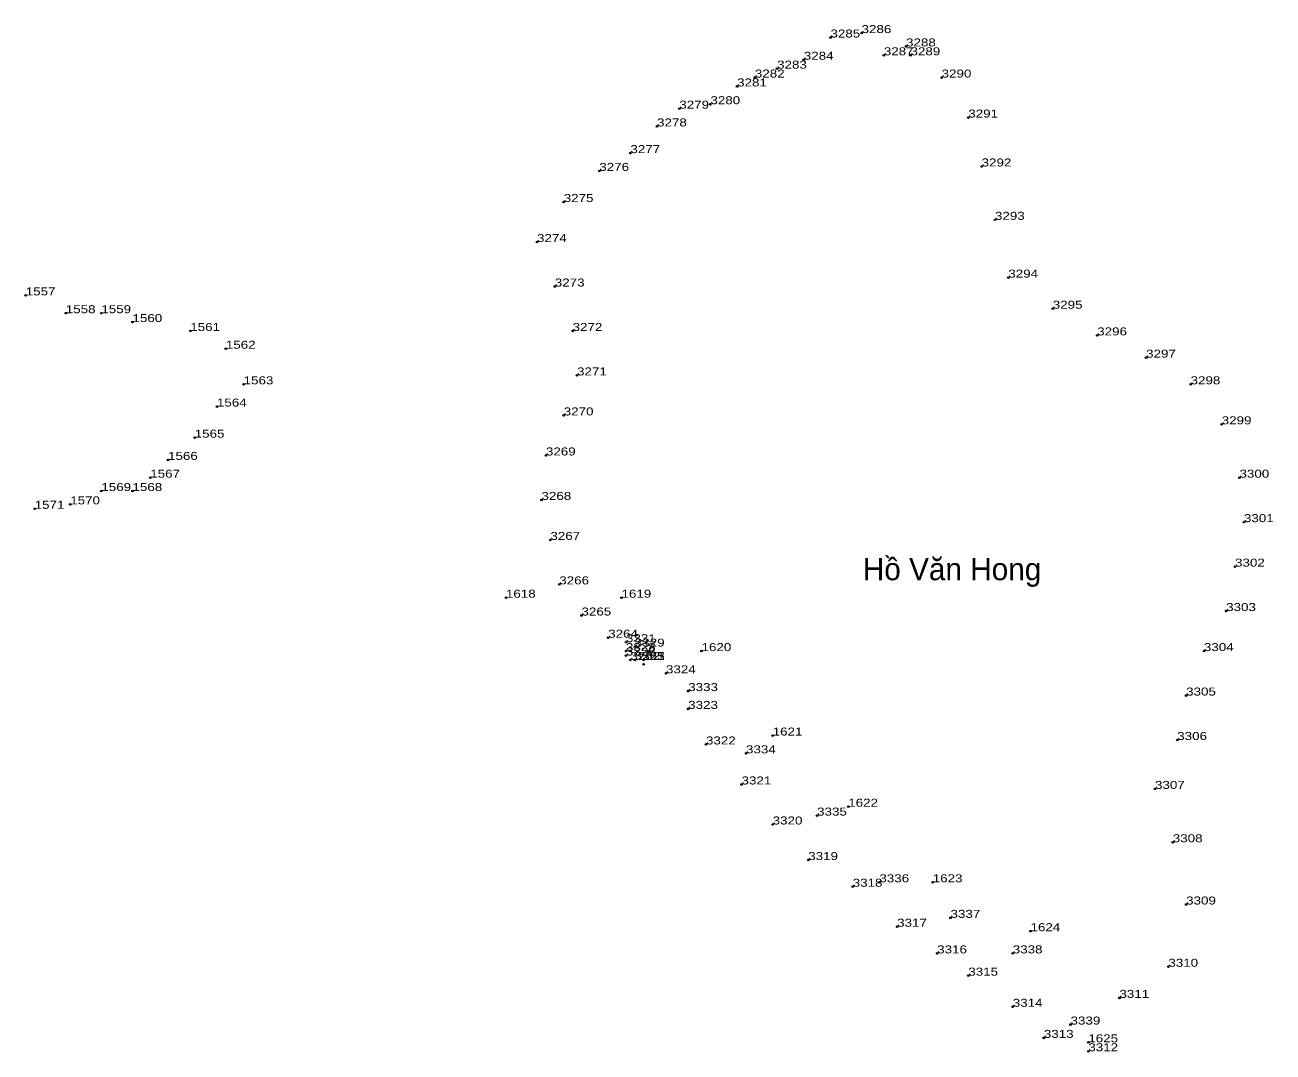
# Model space of a CAD drawing. Header units: metres. Extents: x 550875 to 553688, y 1816614 to 1819646.
# Drawn here: x 552275.8 to 552556.5, y 1817613.8 to 1817844.8 of the extents above; entities that cross this region are included whole.
import ezdxf
from ezdxf.enums import TextEntityAlignment as Align

# ---------------------------------------------------------------- set-up
doc = ezdxf.new("R2010")
doc.units = ezdxf.units.M
doc.header["$LTSCALE"] = 0.72
doc.header["$PDMODE"] = 32
doc.header["$PDSIZE"] = 0.36
for name, color, linetype in [('12', 7, 'Continuous'), ('32', 7, 'Continuous'), ('7', 7, 'Continuous')]:
    doc.layers.add(name, color=color, linetype=linetype)

msp = doc.modelspace()

# ---------------------------------------------------------------- linework, layer by layer
at = {"layer": '7'}
for p in [(552457, 1817842), (552464, 1817843), (552474, 1817840), (552451, 1817837), (552469, 1817838), (552475, 1817838), (552440, 1817833), (552445, 1817835), (552482, 1817833), (552436, 1817831), (552430, 1817827), (552423, 1817826), (552418, 1817822), (552488, 1817824), (552412, 1817816), (552491, 1817813), (552405, 1817812), (552397, 1817805), (552494, 1817801), (552391, 1817796), (552497, 1817788), (552395, 1817786), (552276, 1817784), (552285, 1817780), (552293, 1817780), (552507, 1817781), (552300, 1817778), (552313, 1817776), (552399, 1817776), (552517, 1817775), (552321, 1817772), (552528, 1817770), (552400, 1817766), (552325, 1817764), (552538, 1817764), (552319, 1817759), (552397, 1817757), (552545, 1817755), (552314, 1817752), (552308, 1817747), (552393, 1817748), (552304, 1817743), (552549, 1817743), (552293, 1817740), (552300, 1817740), (552392, 1817738), (552278, 1817736), (552286, 1817737), (552550, 1817733), (552394, 1817729), (552548, 1817723), (552396, 1817719), (552384, 1817716), (552410, 1817716), (552401, 1817712), (552546, 1817713), (552407, 1817707), (552411, 1817706), (552411, 1817704), (552412, 1817704), (552413, 1817705), (552416, 1817704), (552428, 1817704), (552541, 1817704), (552411, 1817703), (552412, 1817702), (552413, 1817702), (552415, 1817702), (552415, 1817701), (552420, 1817699), (552425, 1817695), (552537, 1817694), (552425, 1817691), (552444, 1817685), (552535, 1817684), (552429, 1817683), (552438, 1817681), (552437, 1817674), (552530, 1817673), (552454, 1817667), (552461, 1817669), (552444, 1817665), (552534, 1817661), (552452, 1817657), (552462, 1817651), (552468, 1817652), (552480, 1817652), (552537, 1817647), (552472, 1817642), (552484, 1817644), (552502, 1817641), (552481, 1817636), (552498, 1817636), (552488, 1817631), (552533, 1817633), (552522, 1817626), (552498, 1817624), (552511, 1817620), (552505, 1817617), (552515, 1817616), (552515, 1817614)]:
    msp.add_point(p, dxfattribs=at)

# ---------------------------------------------------------------- texts
at = {"layer": '12', "width": 1.25}
for s, p in [('3286', (552464, 1817843)), ('3286', (552464, 1817843)), ('3285', (552457, 1817842)), ('3285', (552457, 1817842)), ('3288', (552474, 1817840)), ('3288', (552474, 1817840)), ('3284', (552451, 1817837)), ('3284', (552451, 1817837)), ('3287', (552469, 1817838)), ('3287', (552469, 1817838)), ('3289', (552475, 1817838)), ('3289', (552475, 1817838)), ('3283', (552445, 1817835)), ('3283', (552445, 1817835)), ('3281', (552436, 1817831)), ('3281', (552436, 1817831)), ('3282', (552440, 1817833)), ('3282', (552440, 1817833)), ('3290', (552482, 1817833)), ('3290', (552482, 1817833)), ('3279', (552423, 1817826)), ('3279', (552423, 1817826)), ('3280', (552430, 1817827)), ('3280', (552430, 1817827)), ('3291', (552488, 1817824)), ('3291', (552488, 1817824)), ('3278', (552418, 1817822)), ('3278', (552418, 1817822)), ('3277', (552412, 1817816)), ('3277', (552412, 1817816)), ('3276', (552405, 1817812)), ('3276', (552405, 1817812)), ('3292', (552491, 1817813)), ('3292', (552491, 1817813)), ('3275', (552397, 1817805)), ('3275', (552397, 1817805)), ('3293', (552494, 1817801)), ('3293', (552494, 1817801)), ('3274', (552391, 1817796)), ('3274', (552391, 1817796)), ('3294', (552497, 1817788)), ('3294', (552497, 1817788)), ('1557', (552276, 1817784)), ('1557', (552276, 1817784)), ('3273', (552395, 1817786)), ('3273', (552395, 1817786)), ('3295', (552507, 1817781)), ('3295', (552507, 1817781)), ('1558', (552285, 1817780)), ('1558', (552285, 1817780)), ('1559', (552293, 1817780)), ('1559', (552293, 1817780)), ('1560', (552300, 1817778)), ('1560', (552300, 1817778)), ('1561', (552313, 1817776)), ('1561', (552313, 1817776)), ('3272', (552399, 1817776)), ('3272', (552399, 1817776)), ('3296', (552517, 1817775)), ('3296', (552517, 1817775)), ('1562', (552321, 1817772)), ('1562', (552321, 1817772)), ('3297', (552528, 1817770)), ('3297', (552528, 1817770)), ('1563', (552325, 1817764)), ('1563', (552325, 1817764)), ('3271', (552400, 1817766)), ('3271', (552400, 1817766)), ('3298', (552538, 1817764)), ('3298', (552538, 1817764)), ('1564', (552319, 1817759)), ('1564', (552319, 1817759)), ('3270', (552397, 1817757)), ('3270', (552397, 1817757)), ('3299', (552545, 1817755)), ('3299', (552545, 1817755)), ('1565', (552314, 1817752)), ('1565', (552314, 1817752)), ('1566', (552308, 1817747)), ('1566', (552308, 1817747)), ('3269', (552393, 1817748)), ('3269', (552393, 1817748)), ('1567', (552304, 1817743)), ('1567', (552304, 1817743)), ('3300', (552549, 1817743)), ('3300', (552549, 1817743)), ('1569', (552293, 1817740)), ('1569', (552293, 1817740)), ('1568', (552300, 1817740)), ('1568', (552300, 1817740)), ('1571', (552278, 1817736)), ('1571', (552278, 1817736)), ('1570', (552286, 1817737)), ('1570', (552286, 1817737)), ('3268', (552392, 1817738)), ('3268', (552392, 1817738)), ('3301', (552550, 1817733)), ('3301', (552550, 1817733)), ('3267', (552394, 1817729)), ('3267', (552394, 1817729)), ('3302', (552548, 1817723)), ('3302', (552548, 1817723)), ('3266', (552396, 1817719)), ('3266', (552396, 1817719)), ('1618', (552384, 1817716)), ('1618', (552384, 1817716)), ('1619', (552410, 1817716)), ('1619', (552410, 1817716)), ('3265', (552401, 1817712)), ('3265', (552401, 1817712)), ('3303', (552546, 1817713)), ('3303', (552546, 1817713)), ('3264', (552407, 1817707)), ('3264', (552407, 1817707)), ('3331', (552411, 1817706)), ('3331', (552411, 1817706)), ('3329', (552413, 1817705)), ('3329', (552413, 1817705)), ('3328', (552411, 1817704)), ('3328', (552411, 1817704)), ('3326', (552411, 1817703)), ('3327', (552411, 1817703)), ('3326', (552411, 1817703)), ('3327', (552411, 1817703)), ('3330', (552412, 1817704)), ('3332', (552412, 1817704)), ('3330', (552412, 1817704)), ('3332', (552412, 1817704)), ('3262', (552412, 1817702)), ('3262', (552412, 1817702)), ('3261', (552413, 1817702)), ('3263', (552413, 1817702)), ('3325', (552413, 1817702)), ('3261', (552413, 1817702)), ('3263', (552413, 1817702)), ('3325', (552413, 1817702)), ('3259', (552415, 1817702)), ('3259', (552415, 1817702)), ('3257', (552416, 1817704)), ('3258', (552416, 1817704)), ('3257', (552416, 1817704)), ('3258', (552416, 1817704)), ('1620', (552428, 1817704)), ('1620', (552428, 1817704)), ('3304', (552541, 1817704)), ('3304', (552541, 1817704)), ('3260', (552415, 1817701)), ('3260', (552415, 1817701)), ('3324', (552420, 1817699)), ('3324', (552420, 1817699)), ('3333', (552425, 1817695)), ('3333', (552425, 1817695)), ('3305', (552537, 1817694)), ('3305', (552537, 1817694)), ('3323', (552425, 1817691)), ('3323', (552425, 1817691)), ('1621', (552444, 1817685)), ('1621', (552444, 1817685)), ('3322', (552429, 1817683)), ('3322', (552429, 1817683)), ('3306', (552535, 1817684)), ('3306', (552535, 1817684)), ('3334', (552438, 1817681)), ('3334', (552438, 1817681)), ('3321', (552437, 1817674)), ('3321', (552437, 1817674)), ('3307', (552530, 1817673)), ('3307', (552530, 1817673)), ('1622', (552461, 1817669)), ('1622', (552461, 1817669)), ('3335', (552454, 1817667)), ('3335', (552454, 1817667)), ('3320', (552444, 1817665)), ('3320', (552444, 1817665)), ('3308', (552534, 1817661)), ('3308', (552534, 1817661)), ('3319', (552452, 1817657)), ('3319', (552452, 1817657)), ('3336', (552468, 1817652)), ('3336', (552468, 1817652)), ('1623', (552480, 1817652)), ('1623', (552480, 1817652)), ('3318', (552462, 1817651)), ('3318', (552462, 1817651)), ('3309', (552537, 1817647)), ('3309', (552537, 1817647)), ('3337', (552484, 1817644)), ('3337', (552484, 1817644)), ('3317', (552472, 1817642)), ('3317', (552472, 1817642)), ('1624', (552502, 1817641)), ('1624', (552502, 1817641)), ('3316', (552481, 1817636)), ('3316', (552481, 1817636)), ('3338', (552498, 1817636)), ('3338', (552498, 1817636)), ('3310', (552533, 1817633)), ('3310', (552533, 1817633)), ('3315', (552488, 1817631)), ('3315', (552488, 1817631)), ('3314', (552498, 1817624)), ('3314', (552498, 1817624)), ('3311', (552522, 1817626)), ('3311', (552522, 1817626)), ('3339', (552511, 1817620)), ('3339', (552511, 1817620)), ('3313', (552505, 1817617)), ('3313', (552505, 1817617)), ('1625', (552515, 1817616)), ('1625', (552515, 1817616)), ('3312', (552515, 1817614)), ('3312', (552515, 1817614))]:
    msp.add_text(s, height=1.8, dxfattribs=at).set_placement(p)
at = {"layer": '32'}
msp.add_text('Hå V¨n Hong', height=5, dxfattribs=at).set_placement((552484.35, 1817719.94), align=Align.CENTER)

doc.saveas('drawing.dxf')
